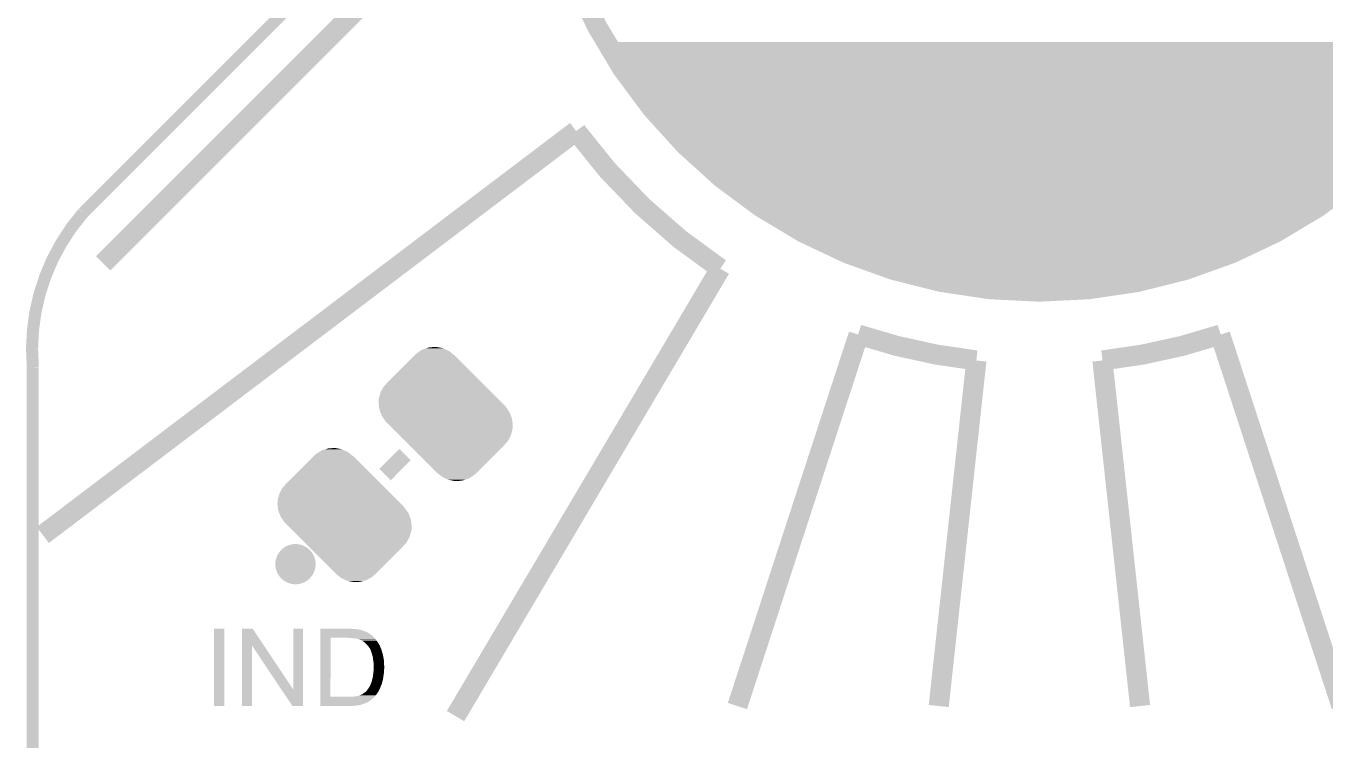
# Model space of a CAD drawing. Extents: x -1.4 to 24.2, y -3.9 to 53.4.
# Drawn here: x -1.35 to 15.05, y 34.62 to 43.63 of the extents above; entities that cross this region are included whole.
import ezdxf

# ---------------------------------------------------------------- set-up
doc = ezdxf.new("R2010")
doc.units = 0
doc.layers.get('0').update_dxf_attribs({"linetype": 'CONTINUOUS'})
for name, color, linetype in [('SPECTRAL_CLICK_V100_GKO', 9, 'CONTINUOUS'), ('SPECTRAL_CLICK_V100_GTO', 11, 'CONTINUOUS'), ('SPECTRAL_CLICK_V100_GTS', 8, 'CONTINUOUS')]:
    doc.layers.add(name, color=color, linetype=linetype)

# ---------------------------------------------------------------- blocks, each defined once
blk = doc.blocks.new('CUSTOM_61')
for points in [[(-0.283604, 0.817432), (-0.240198, 0.83054), (-0.006898, 0.817432), (-0.03562, 0.83054)], [(-0.240198, 0.83054), (-0.202812, 0.84183), (-0.03562, 0.83054), (-0.095068, 0.84183)], [(-0.202812, 0.84183), (-0.118534, 0.846286), (-0.095068, 0.84183), (-0.118534, 0.846286)], [(-0.722408, 0.4109), (-0.4109, 0.722408), (0.440428, 0.4109), (0.12892, 0.722408)], [(-0.4109, 0.722408), (-0.389108, 0.743182), (0.12892, 0.722408), (0.108146, 0.743182)], [(-0.389108, 0.743182), (-0.35626, 0.774492), (0.107378, 0.743182), (0.067746, 0.774492)], [(-0.35626, 0.774492), (-0.320714, 0.7955), (0.067746, 0.774492), (0.041154, 0.7955)], [(-0.320714, 0.7955), (-0.283604, 0.817432), (0.041154, 0.7955), (-0.006898, 0.817432)], [(0.107378, 0.743182), (0.107762, 0.743566), (0.108146, 0.743182), (0.107762, 0.743566)], [(-0.820932, 0.275352), (-0.779858, 0.349078), (0.575976, 0.275352), (0.50225, 0.349078)], [(-0.779858, 0.349078), (-0.722408, 0.4109), (0.50225, 0.349078), (0.440428, 0.4109)], [(-0.84709, 0.14224), (-0.843266, 0.193964), (0.709088, 0.14224), (0.657364, 0.193964)], [(-0.843266, 0.193964), (-0.820932, 0.275352), (0.657364, 0.193964), (0.575976, 0.275352)], [(-0.842924, 0.107762), (-0.84709, 0.14224), (0.743566, 0.107762), (0.709088, 0.14224)], [(-0.842876, 0.107378), (-0.842924, 0.107762), (0.743182, 0.107378), (0.743566, 0.107762)], [(-0.84079, 0.090106), (-0.842876, 0.107378), (0.75944, 0.090106), (0.743182, 0.107378)], [(-0.836966, 0.058452), (-0.84079, 0.090106), (0.781152, 0.058452), (0.75944, 0.090106)], [(-0.822652, 0.020508), (-0.836966, 0.058452), (0.807178, 0.020508), (0.781152, 0.058452)], [(-0.80718, -0.020508), (-0.822652, 0.020508), (0.822652, -0.020508), (0.807178, 0.020508)], [(-0.781152, -0.058454), (-0.80718, -0.020508), (0.836966, -0.058454), (0.822652, -0.020508)], [(-0.759442, -0.090106), (-0.781152, -0.058454), (0.840792, -0.090106), (0.836966, -0.058454)], [(-0.743184, -0.10738), (-0.759442, -0.090106), (0.842878, -0.10738), (0.840792, -0.090106)], [(-0.743566, -0.107762), (-0.743184, -0.10738), (0.842924, -0.107762), (0.842878, -0.10738)], [(-0.709088, -0.14224), (-0.743566, -0.107762), (0.84709, -0.14224), (0.842924, -0.107762)], [(-0.66431, -0.187018), (-0.709088, -0.14224), (0.844142, -0.187018), (0.84709, -0.14224)], [(-0.582534, -0.268794), (-0.66431, -0.187018), (0.823278, -0.268794), (0.844142, -0.187018)], [(-0.50808, -0.343248), (-0.582534, -0.268794), (0.78354, -0.343248), (0.823278, -0.268794)], [(-0.445232, -0.406096), (-0.50808, -0.343248), (0.727212, -0.406096), (0.78354, -0.343248)], [(-0.128902, -0.722426), (-0.445232, -0.406096), (0.410882, -0.722426), (0.727212, -0.406096)], [(-0.108144, -0.743184), (-0.128902, -0.722426), (0.389104, -0.743184), (0.410882, -0.722426)], [(-0.107762, -0.743566), (-0.108144, -0.743184), (-0.107762, -0.743566), (-0.10738, -0.743184)], [(-0.067746, -0.774494), (-0.10738, -0.743184), (0.35626, -0.774494), (0.389104, -0.743184)], [(-0.041156, -0.795502), (-0.067746, -0.774494), (0.320712, -0.795502), (0.35626, -0.774494)], [(0.006896, -0.817432), (-0.041156, -0.795502), (0.283604, -0.817432), (0.320712, -0.795502)], [(0.03562, -0.830542), (0.006896, -0.817432), (0.240194, -0.830542), (0.283604, -0.817432)], [(0.095078, -0.841832), (0.03562, -0.830542), (0.202812, -0.841832), (0.240194, -0.830542)], [(0.118534, -0.846286), (0.095078, -0.841832), (0.118534, -0.846286), (0.202812, -0.841832)]]:
    blk.add_solid(points)

msp = doc.modelspace()

# ---------------------------------------------------------------- linework, layer by layer
at = {"layer": 'SPECTRAL_CLICK_V100_GKO', "const_width": 0.1524}
for points in [[(-0.635, 41.275), (4.699, 46.609)], [(-1.27, -3.81), (-1.27, 39.32682)]]:
    msp.add_lwpolyline(points, dxfattribs=at)
msp.add_lwpolyline([(-0.635, 41.275, 0.2025451), (-1.269142, 39.326892)], format="xyb", dxfattribs=at)
at = {"layer": 'SPECTRAL_CLICK_V100_GTO', "const_width": 0.254}
for points in [[(5.10286, 46.609, 1), (17.75714, 46.609, 1)], [(1.9177, 36.8427, 1), (2.1717, 36.8427, 1)]]:
    msp.add_lwpolyline(points, format="xyb", close=True, dxfattribs=at)
at = {"layer": 'SPECTRAL_CLICK_V100_GTO'}
for points, const_width in [([(-0.381, 40.64), (4.445, 45.466)], 0.254), ([(-1.143, 37.211), (5.58546, 42.30878)], 0.254), ([(4.064, 34.925), (7.4041, 40.57142)], 0.254), ([(7.62, 35.052), (9.14908, 39.7383)], 0.254), ([(13.71092, 39.7383), (15.24, 35.052)], 0.254), ([(10.16, 35.052), (10.63498, 39.41318)], 0.254), ([(12.22502, 39.41318), (12.7, 35.052)], 0.254), ([(3.175, 37.973), (3.42646, 38.227)], 0.2032)]:
    msp.add_lwpolyline(points, dxfattribs=dict(at, const_width=const_width))
at = {"layer": 'SPECTRAL_CLICK_V100_GTO', "const_width": 0.254}
for points in [[(5.58546, 42.30878, 0.0873126), (7.40447, 40.571974)], [(9.14146, 39.74084, 0.0529499), (10.635, 39.413374)], [(12.22502, 39.41318, 0.0529499), (13.7186, 39.740654)]]:
    msp.add_lwpolyline(points, format="xyb", dxfattribs=at)
at = {"layer": 'SPECTRAL_CLICK_V100_GTO'}
for points in [[(6.075738, 43.433964), (6.075718, 43.433996), (17.01797, 43.433964), (6.075718, 43.433996)], [(6.709366, 42.405298), (6.075738, 43.433964), (16.139158, 42.405298), (17.01797, 43.433964)], [(6.857996, 42.164004), (6.709366, 42.405298), (15.849604, 42.164004), (16.139158, 42.405298)], [(8.4582, 41.021), (6.857996, 42.164004), (14.477998, 41.021), (15.849604, 42.164004)], [(8.635996, 40.894002), (8.4582, 41.021), (14.139336, 40.894002), (14.477998, 41.021)], [(9.461494, 40.640002), (8.635996, 40.894002), (13.462002, 40.640002), (14.139336, 40.894002)], [(10.286998, 40.386), (9.461494, 40.640002), (12.530662, 40.386), (13.462002, 40.640002)], [(12.064996, 40.259), (10.286998, 40.386), (12.064996, 40.259), (12.530662, 40.386)], [(1.016, 35.052022), (1.01602, 36.027338), (1.145518, 35.052022), (1.14554, 36.027338)], [(1.01602, 36.027338), (1.016022, 36.02736), (1.14554, 36.027338), (1.016022, 36.02736)], [(1.371616, 35.816468), (1.37162, 36.027352), (1.646596, 35.816468), (1.506224, 36.027352)], [(1.37162, 36.027352), (1.371622, 36.02736), (1.506224, 36.027352), (1.371622, 36.02736)], [(2.01676, 35.260352), (2.01678, 36.027338), (2.141202, 35.260352), (2.14122, 36.027338)], [(2.01678, 36.027338), (2.016782, 36.02736), (2.14122, 36.027338), (2.016782, 36.02736)], [(2.357138, 35.91814), (2.35714, 35.940994), (3.0353, 35.91814), (3.012446, 35.940994)], [(2.357138, 35.91306), (2.357138, 35.91814), (3.039746, 35.91306), (3.0353, 35.91814)], [(2.35714, 36.02228), (2.357142, 36.02736), (2.81432, 36.02228), (2.75844, 36.02736)], [(2.35714, 36.0172), (2.35714, 36.02228), (2.842258, 36.0172), (2.81432, 36.02228)], [(2.35714, 36.014654), (2.35714, 36.0172), (2.867664, 36.014654), (2.842258, 36.0172)], [(2.35714, 36.01212), (2.35714, 36.014654), (2.870206, 36.01212), (2.867664, 36.014654)], [(2.35714, 36.012118), (2.35714, 36.01212), (2.875284, 36.012118), (2.870206, 36.01212)], [(2.35714, 36.00958), (2.35714, 36.012118), (2.880362, 36.00958), (2.875284, 36.012118)], [(2.35714, 36.0045), (2.35714, 36.00958), (2.8956, 36.0045), (2.880362, 36.00958)], [(2.35714, 35.99688), (2.35714, 36.0045), (2.91592, 35.99688), (2.8956, 36.0045)], [(2.35714, 35.98926), (2.35714, 35.99688), (2.938782, 35.98926), (2.91592, 35.99688)], [(2.35714, 35.97656), (2.35714, 35.98926), (2.96164, 35.97656), (2.938782, 35.98926)], [(2.35714, 35.96132), (2.35714, 35.97656), (2.98704, 35.96132), (2.96164, 35.97656)], [(2.35714, 35.943532), (2.35714, 35.96132), (3.0099, 35.943532), (2.98704, 35.96132)], [(2.35714, 35.941), (2.35714, 35.943532), (3.009922, 35.941), (3.0099, 35.943532)], [(2.35714, 35.940994), (2.35714, 35.941), (3.012446, 35.940994), (3.009922, 35.941)], [(1.3716, 35.052022), (1.371616, 35.816468), (1.496038, 35.052022), (1.49606, 35.816468)], [(1.867456, 35.260352), (1.49606, 35.816468), (2.01676, 35.260352), (1.646596, 35.816468)], [(2.357122, 35.168862), (2.357138, 35.91306), (2.48666, 35.168862), (2.486682, 35.91306)], [(2.730502, 35.91052), (2.712718, 35.91306), (3.04197, 35.91052), (3.039746, 35.91306)], [(2.766058, 35.90798), (2.750822, 35.91052), (3.044192, 35.90798), (3.04197, 35.91052)], [(2.794, 35.90544), (2.766058, 35.90798), (3.046414, 35.90544), (3.044192, 35.90798)], [(2.816862, 35.9029), (2.794, 35.90544), (3.048638, 35.9029), (3.046414, 35.90544)], [(2.834636, 35.897822), (2.816862, 35.9029), (3.05308, 35.897822), (3.048638, 35.9029)], [(2.834642, 35.89782), (2.834636, 35.897822), (3.053082, 35.89782), (3.05308, 35.897822)], [(2.847344, 35.89274), (2.834642, 35.89782), (3.057034, 35.89274), (3.053082, 35.89782)], [(2.854966, 35.892734), (2.847344, 35.89274), (3.057038, 35.892734), (3.057034, 35.89274)], [(2.857504, 35.890198), (2.854966, 35.892734), (3.05901, 35.890198), (3.057038, 35.892734)], [(2.882898, 35.8775), (2.857504, 35.890198), (3.068886, 35.8775), (3.05901, 35.890198)], [(2.887132, 35.87496), (2.882898, 35.8775), (3.07086, 35.87496), (3.068886, 35.8775)], [(2.908302, 35.86226), (2.887132, 35.87496), (3.079328, 35.86226), (3.07086, 35.87496)], [(2.92862, 35.844482), (2.908302, 35.86226), (3.09118, 35.844482), (3.079328, 35.86226)], [(2.9464, 35.8267), (2.92862, 35.844482), (3.101554, 35.8267), (3.09118, 35.844482)], [(2.957284, 35.814002), (2.9464, 35.8267), (3.10896, 35.814002), (3.101554, 35.8267)], [(2.96164, 35.80892), (2.957284, 35.814002), (3.110994, 35.80892), (3.10896, 35.814002)], [(2.9718, 35.793678), (2.96164, 35.80892), (3.117092, 35.793678), (3.110994, 35.80892)], [(2.974346, 35.788598), (2.9718, 35.793678), (3.119124, 35.788598), (3.117092, 35.793678)], [(2.979422, 35.786054), (2.974346, 35.788598), (3.120142, 35.786054), (3.119124, 35.788598)], [(2.9845, 35.7759), (2.979422, 35.786054), (3.124204, 35.7759), (3.120142, 35.786054)], [(2.985772, 35.773356), (2.9845, 35.7759), (3.12674, 35.773356), (3.124204, 35.7759)], [(2.98958, 35.76574), (2.985772, 35.773356), (3.12928, 35.76574), (3.12674, 35.773356)], [(2.992846, 35.75812), (2.98958, 35.76574), (3.131818, 35.75812), (3.12928, 35.76574)], [(2.9972, 35.74796), (2.992846, 35.75812), (3.13436, 35.74796), (3.131818, 35.75812)], [(3.000588, 35.7378), (2.9972, 35.74796), (3.1369, 35.7378), (3.13436, 35.74796)], [(3.00482, 35.7251), (3.000588, 35.7378), (3.139442, 35.7251), (3.1369, 35.7378)], [(3.009898, 35.70986), (3.00482, 35.7251), (3.144522, 35.70986), (3.139442, 35.7251)], [(3.013964, 35.694618), (3.009898, 35.70986), (3.1496, 35.694618), (3.144522, 35.70986)], [(3.019382, 35.674302), (3.013964, 35.694618), (3.15214, 35.674302), (3.1496, 35.694618)], [(3.02006, 35.671758), (3.019382, 35.674302), (3.15265, 35.671758), (3.15214, 35.674302)], [(3.024802, 35.6362), (3.02006, 35.671758), (3.15976, 35.6362), (3.15265, 35.671758)], [(3.02514, 35.63366), (3.024802, 35.6362), (3.15991, 35.63366), (3.15976, 35.6362)], [(3.03022, 35.598098), (3.02514, 35.63366), (3.162002, 35.598098), (3.15991, 35.63366)], [(3.03022, 35.59302), (3.03022, 35.598098), (3.1623, 35.59302), (3.162002, 35.598098)], [(3.03022, 35.572698), (3.03022, 35.59302), (3.16337, 35.572698), (3.1623, 35.59302)], [(3.02052, 35.41522), (3.0226, 35.438082), (3.15214, 35.41522), (3.15595, 35.438082)], [(3.0226, 35.438082), (3.023772, 35.4457), (3.15595, 35.438082), (3.15722, 35.4457)], [(3.023772, 35.4457), (3.02768, 35.4711), (3.15722, 35.4457), (3.161126, 35.4711)], [(3.02768, 35.4711), (3.028224, 35.478718), (3.161126, 35.4711), (3.1623, 35.478718)], [(3.028224, 35.478718), (3.03022, 35.50666), (3.1623, 35.478718), (3.1623, 35.50666)], [(3.03276, 35.559998), (3.03022, 35.572698), (3.16404, 35.559998), (3.16337, 35.572698)], [(3.03022, 35.50666), (3.030854, 35.516816), (3.1623, 35.50666), (3.1623, 35.516816)], [(3.030854, 35.516816), (3.03133, 35.524438), (3.1623, 35.516816), (3.164838, 35.524438)], [(3.03133, 35.524438), (3.0326, 35.544762), (3.164838, 35.524438), (3.16484, 35.544762)], [(3.0326, 35.544762), (3.03276, 35.5473), (3.16484, 35.544762), (3.164708, 35.5473)], [(3.03276, 35.5473), (3.03276, 35.559998), (3.164708, 35.5473), (3.16404, 35.559998)], [(2.94894, 35.25266), (2.9591, 35.2679), (3.0988, 35.25266), (3.107266, 35.2679)], [(2.9591, 35.2679), (2.96454, 35.275518), (3.107266, 35.2679), (3.1115, 35.275518)], [(2.96454, 35.275518), (2.9718, 35.285682), (3.1115, 35.275518), (3.114886, 35.285682)], [(2.9718, 35.285682), (2.979734, 35.29838), (3.114886, 35.285682), (3.11912, 35.29838)], [(2.979734, 35.29838), (2.984498, 35.306), (3.11912, 35.29838), (3.122384, 35.306)], [(2.984498, 35.306), (2.988562, 35.31616), (3.122384, 35.306), (3.12674, 35.31616)], [(2.988562, 35.31616), (2.994656, 35.331396), (3.12674, 35.31616), (3.134358, 35.331396)], [(2.994656, 35.331396), (2.997704, 35.339014), (3.134358, 35.331396), (3.13436, 35.339014)], [(2.997704, 35.339014), (2.99872, 35.341554), (3.13436, 35.339014), (3.136894, 35.341554)], [(2.99872, 35.341554), (3.000752, 35.346636), (3.136894, 35.341554), (3.1369, 35.346636)], [(3.000752, 35.346636), (3.004818, 35.356796), (3.1369, 35.346636), (3.140024, 35.356796)], [(3.004818, 35.356796), (3.00482, 35.359334), (3.140024, 35.356796), (3.140806, 35.359334)], [(3.00482, 35.359334), (3.007354, 35.361874), (3.140806, 35.359334), (3.141588, 35.361874)], [(3.007354, 35.361874), (3.00736, 35.366956), (3.141588, 35.361874), (3.14315, 35.366956)], [(3.00736, 35.366956), (3.009898, 35.372036), (3.14315, 35.366956), (3.144714, 35.372036)], [(3.009898, 35.372036), (3.0099, 35.379658), (3.144714, 35.372036), (3.14706, 35.379658)], [(3.0099, 35.379658), (3.012438, 35.389818), (3.14706, 35.379658), (3.14851, 35.389818)], [(3.012438, 35.389818), (3.01752, 35.399978), (3.14851, 35.389818), (3.149962, 35.399978)], [(3.01752, 35.399978), (3.02006, 35.41014), (3.149962, 35.399978), (3.151414, 35.41014)], [(3.02006, 35.41014), (3.02052, 35.41522), (3.151414, 35.41014), (3.15214, 35.41522)], [(2.006596, 35.052008), (1.867456, 35.260352), (2.141198, 35.052008), (2.141202, 35.260352)], [(2.35712, 35.13074), (2.357122, 35.14598), (2.999742, 35.13074), (3.01752, 35.14598)], [(2.35712, 35.118038), (2.35712, 35.13074), (2.981958, 35.118038), (2.999742, 35.13074)], [(2.35712, 35.110418), (2.35712, 35.118038), (2.974336, 35.110418), (2.981958, 35.118038)], [(2.35712, 35.0901), (2.35712, 35.110418), (2.9337, 35.0901), (2.974336, 35.110418)], [(2.357122, 35.16884), (2.357122, 35.168862), (2.727958, 35.16884), (2.48666, 35.168862)], [(2.357122, 35.158678), (2.357122, 35.16884), (3.032758, 35.158678), (3.041226, 35.16884)], [(2.357122, 35.14598), (2.357122, 35.158678), (3.01752, 35.14598), (3.032758, 35.158678)], [(2.727958, 35.16884), (2.75082, 35.17138), (3.041226, 35.16884), (3.043342, 35.17138)], [(2.773682, 35.17138), (2.799082, 35.17392), (3.043342, 35.17138), (3.04546, 35.17392)], [(2.799082, 35.17392), (2.82448, 35.179), (3.04546, 35.17392), (3.049524, 35.179)], [(2.82448, 35.179), (2.844794, 35.184078), (3.049524, 35.179), (3.053586, 35.184078)], [(2.844794, 35.184078), (2.847334, 35.186614), (3.053586, 35.184078), (3.055614, 35.186614)], [(2.847334, 35.186614), (2.854956, 35.18662), (3.055614, 35.186614), (3.05562, 35.18662)], [(2.854956, 35.18662), (2.86512, 35.1917), (3.05562, 35.18662), (3.059428, 35.1917)], [(2.86512, 35.1917), (2.877814, 35.196778), (3.059428, 35.1917), (3.063238, 35.196778)], [(2.877814, 35.196778), (2.87782, 35.19678), (3.063238, 35.196778), (3.06324, 35.19678)], [(2.87782, 35.19678), (2.887972, 35.201856), (3.06324, 35.19678), (3.070852, 35.201856)], [(2.887972, 35.201856), (2.893052, 35.204396), (3.070852, 35.201856), (3.07086, 35.204396)], [(2.893052, 35.204396), (2.893058, 35.204398), (3.07086, 35.204396), (3.07086, 35.204398)], [(2.893058, 35.204398), (2.90576, 35.21456), (3.07086, 35.204398), (3.077634, 35.21456)], [(2.90576, 35.21456), (2.921, 35.22472), (3.077634, 35.21456), (3.084406, 35.22472)], [(2.921, 35.22472), (2.924172, 35.227258), (3.084406, 35.22472), (3.086098, 35.227258)], [(2.924172, 35.227258), (2.933698, 35.234878), (3.086098, 35.227258), (3.089908, 35.234878)], [(2.933698, 35.234878), (2.941318, 35.2425), (3.089908, 35.234878), (3.093718, 35.2425)], [(2.941318, 35.2425), (2.94894, 35.25266), (3.093718, 35.2425), (3.0988, 35.25266)], [(1.145518, 35.052), (1.016, 35.052022), (1.145518, 35.052), (1.145518, 35.052022)], [(1.496038, 35.052), (1.3716, 35.052022), (1.496038, 35.052), (1.496038, 35.052022)], [(2.141198, 35.052), (2.006596, 35.052008), (2.141198, 35.052), (2.141198, 35.052008)], [(2.35712, 35.08248), (2.35712, 35.0901), (2.91338, 35.08248), (2.9337, 35.0901)], [(2.35712, 35.07486), (2.35712, 35.08248), (2.89052, 35.07486), (2.91338, 35.08248)], [(2.35712, 35.06724), (2.35712, 35.07486), (2.865118, 35.06724), (2.89052, 35.07486)], [(2.35712, 35.067234), (2.35712, 35.06724), (2.857494, 35.067234), (2.865118, 35.06724)], [(2.35712, 35.064698), (2.35712, 35.067234), (2.854956, 35.064698), (2.857494, 35.067234)], [(2.35712, 35.06216), (2.35712, 35.064698), (2.83972, 35.06216), (2.854956, 35.064698)], [(2.35712, 35.05708), (2.35712, 35.06216), (2.79908, 35.05708), (2.83972, 35.06216)], [(2.35712, 35.05454), (2.35712, 35.05708), (2.771142, 35.05454), (2.79908, 35.05708)], [(2.35712, 35.052022), (2.35712, 35.05454), (2.710444, 35.052022), (2.74066, 35.05454)], [(2.710182, 35.052), (2.35712, 35.052022), (2.710182, 35.052), (2.710444, 35.052022)]]:
    msp.add_solid(points, dxfattribs=at)

# ---------------------------------------------------------------- block references
at = {"layer": 'SPECTRAL_CLICK_V100_GTS'}
for p in [(3.93954, 38.73754), (2.66446, 37.46246)]:
    msp.add_blockref('CUSTOM_61', p, dxfattribs=at)

doc.saveas('drawing.dxf')
